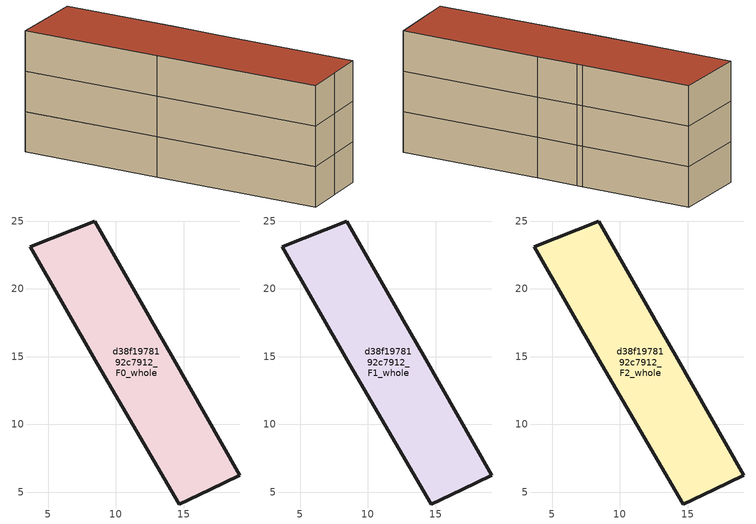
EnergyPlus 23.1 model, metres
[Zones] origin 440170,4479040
d38f1978192c7912_F0_whole
 floor ground (EU_floor_Construction): 12.42,18.03 12.62,17.69 14.13,15.06 19.16,6.26 16.91,5.19 14.67,4.12 8.64,14.49 3.66,23.12 8.42,25.02 z0
 wall outside (EU_wall_Construction): 14.67,4.12 16.91,5.19 19.16,6.26 14.13,15.06 12.62,17.69 12.42,18.03 8.42,25.02 3.66,23.12 8.64,14.49 14.67,4.12 z0:3
d38f1978192c7912_F1_whole
 floor to d38f1978192c7912_F0_whole (EU_floor_Construction): 12.42,18.03 12.62,17.69 14.13,15.06 19.16,6.26 16.91,5.19 14.67,4.12 8.64,14.49 3.66,23.12 8.42,25.02 z3
 wall outside (EU_wall_Construction): 14.67,4.12 16.91,5.19 19.16,6.26 14.13,15.06 12.62,17.69 12.42,18.03 8.42,25.02 3.66,23.12 8.64,14.49 14.67,4.12 z3:6
d38f1978192c7912_F2_whole
 floor to d38f1978192c7912_F1_whole (EU_floor_Construction): 12.42,18.03 12.62,17.69 14.13,15.06 19.16,6.26 16.91,5.19 14.67,4.12 8.64,14.49 3.66,23.12 8.42,25.02 z6
 wall outside (EU_wall_Construction): 14.67,4.12 16.91,5.19 19.16,6.26 14.13,15.06 12.62,17.69 12.42,18.03 8.42,25.02 3.66,23.12 8.64,14.49 14.67,4.12 z6:9
 roof outside (EU_roof_Construction): 19.16,6.26 14.13,15.06 12.62,17.69 12.42,18.03 8.42,25.02 3.66,23.12 8.64,14.49 14.67,4.12 16.91,5.19 z9
[Building]
EU S2 Campaign: North Axis=0; Terrain=City; Solar Distribution=FullExterior
[Site:Location]
Madrid: Latitude=40.5; Longitude=-3.5; Time Zone=1; Elevation=609
[SizingPeriod:WeatherFileDays]
AnnualSizingPeriod: Begin Month=1; Begin Day of Month=1; End Month=12; End Day of Month=31; Day of Week for Start Day=Monday; Use Weather File Daylight Saving Period=No; Use Weather File Rain and Snow Indicators=No
[MATERIAL]
EU_InternalMass_Material: Roughness=MediumRough; Thickness=0.1; Conductivity=1; Density=1800; Specific Heat=900; Thermal Absorptance=0.9; Solar Absorptance=0.7; Visible Absorptance=0.7
[MATERIAL:NOMASS] Roughness=MediumRough; Thermal Absorptance=0.9; Solar Absorptance=0.7; Visible Absorptance=0.7
Name | Thermal Resistance
EU_wall_NoMass | 0.609216
EU_roof_NoMass | 0.513268
EU_floor_NoMass | 0.568163
[CONSTRUCTION]
EU_wall_Construction: EU_wall_NoMass
EU_roof_Construction: EU_roof_NoMass
EU_floor_Construction: EU_floor_NoMass
EU_InternalMass_Construction: EU_InternalMass_Material
[ZONE] Type=1; Multiplier=1; Ceiling Height=autocalculate; Floor Area=autocalculate; Part of Total Floor Area=Yes
Name | Volume
d38f1978192c7912_F0_whole | 328.571
d38f1978192c7912_F1_whole; d38f1978192c7912_F2_whole | 328.573
[INTERNALMASS] Construction=EU_InternalMass_Construction; Surface Area=109.524
Name | Zone or ZoneList
d38f1978192c7912_F0_whole_EU_InternalMass | d38f1978192c7912_F0_whole
d38f1978192c7912_F1_whole_EU_InternalMass | d38f1978192c7912_F1_whole
d38f1978192c7912_F2_whole_EU_InternalMass | d38f1978192c7912_F2_whole
[OTHEREQUIPMENT] Fuel Type=Electricity; Design Level Calculation Method=Watts/Area; Power per Zone Floor Area=1; Fraction Latent=0; Fraction Radiant=0; Fraction Lost=0; Carbon Dioxide Generation Rate=0; EndUse Subcategory=EU_Step8_InternalGains
Name | Zone or ZoneList or Space or SpaceList | Schedule
EU_Step8_InternalGain_d38f1978192c7912_F0_whole_f000 | d38f1978192c7912_F0_whole | EU_Step8_GainSchedule_d38f1978192c7912_F0_whole_f000
EU_Step8_InternalGain_d38f1978192c7912_F1_whole_f000 | d38f1978192c7912_F1_whole | EU_Step8_GainSchedule_d38f1978192c7912_F1_whole_f000
EU_Step8_InternalGain_d38f1978192c7912_F2_whole_f000 | d38f1978192c7912_F2_whole | EU_Step8_GainSchedule_d38f1978192c7912_F2_whole_f000
[ZONEVENTILATION:DESIGNFLOWRATE] Schedule=EU_AlwaysOn; Design Flow Rate Calculation Method=AirChanges/Hour; Air Changes per Hour=0.752966; Ventilation Type=Natural; Fan Pressure Rise=0; Fan Total Efficiency=1; Constant Term Coefficient=1; Temperature Term Coefficient=0; Velocity Term Coefficient=0; Velocity Squared Term Coefficient=0; Minimum Indoor Temperature=-100; Maximum Indoor Temperature=100; Delta Temperature=-100; Minimum Outdoor Temperature=-100; Maximum Outdoor Temperature=100; Maximum Wind Speed=40
Name | Zone or ZoneList or Space or SpaceList
EU_ConstantAir_d38f1978192c7912_F0_whole | d38f1978192c7912_F0_whole
EU_ConstantAir_d38f1978192c7912_F1_whole | d38f1978192c7912_F1_whole
EU_ConstantAir_d38f1978192c7912_F2_whole | d38f1978192c7912_F2_whole
[HVACTEMPLATE:THERMOSTAT] Constant Heating Setpoint=20; Constant Cooling Setpoint=50
EU_HeatOnly_d38f1978192c7912_F0_whole; EU_HeatOnly_d38f1978192c7912_F1_whole; EU_HeatOnly_d38f1978192c7912_F2_whole
[HVACTEMPLATE:ZONE:IDEALLOADSAIRSYSTEM] System Availability Schedule=EU_AlwaysOn; Maximum Heating Supply Air Temperature=50; Minimum Cooling Supply Air Temperature=13; Maximum Heating Supply Air Humidity Ratio=0.0156; Minimum Cooling Supply Air Humidity Ratio=0.0077; Heating Limit=NoLimit; Cooling Limit=NoLimit; Heating Availability Schedule=EU_AlwaysOn; Cooling Availability Schedule=EU_CoolingOff; Dehumidification Control Type=ConstantSensibleHeatRatio; Cooling Sensible Heat Ratio=0.7; Dehumidification Setpoint=60; Humidification Control Type=None; Humidification Setpoint=30; Outdoor Air Method=None; Outdoor Air Flow Rate per Person=0.00944; Outdoor Air Flow Rate per Zone Floor Area=0; Outdoor Air Flow Rate per Zone=0; Demand Controlled Ventilation Type=None; Outdoor Air Economizer Type=NoEconomizer; Heat Recovery Type=None; Sensible Heat Recovery Effectiveness=0.7; Latent Heat Recovery Effectiveness=0.65
Name | Template Thermostat
d38f1978192c7912_F0_whole | EU_HeatOnly_d38f1978192c7912_F0_whole
d38f1978192c7912_F1_whole | EU_HeatOnly_d38f1978192c7912_F1_whole
d38f1978192c7912_F2_whole | EU_HeatOnly_d38f1978192c7912_F2_whole
[SIZING:ZONE] Zone Cooling Design Supply Air Temperature Input Method=SupplyAirTemperature; Zone Cooling Design Supply Air Temperature=13; Zone Heating Design Supply Air Temperature Input Method=SupplyAirTemperature; Zone Heating Design Supply Air Temperature=50; Zone Cooling Design Supply Air Humidity Ratio=0.008; Zone Heating Design Supply Air Humidity Ratio=0.008; Cooling Design Air Flow Method=DesignDay; Cooling Design Air Flow Rate=0; Cooling Minimum Air Flow per Zone Floor Area=0.000762; Cooling Minimum Air Flow=0; Cooling Minimum Air Flow Fraction=0.2; Heating Design Air Flow Method=DesignDay; Heating Design Air Flow Rate=0; Heating Maximum Air Flow per Zone Floor Area=0.002032; Heating Maximum Air Flow=0.141576; Heating Maximum Air Flow Fraction=0.3; Account for Dedicated Outdoor Air System=No; Dedicated Outdoor Air System Control Strategy=NeutralSupplyAir; Dedicated Outdoor Air Low Setpoint Temperature for Design=autosize; Dedicated Outdoor Air High Setpoint Temperature for Design=autosize; Zone Load Sizing Method=Sensible Load Only No Latent Load; Zone Latent Cooling Design Supply Air Humidity Ratio Input Method=HumidityRatioDifference; Zone Cooling Design Supply Air Humidity Ratio Difference=0.005; Zone Latent Heating Design Supply Air Humidity Ratio Input Method=HumidityRatioDifference; Zone Humidification Design Supply Air Humidity Ratio Difference=0.005
d38f1978192c7912_F0_whole; d38f1978192c7912_F1_whole; d38f1978192c7912_F2_whole
[SCHEDULE:CONSTANT]
Name | Hourly Value
EU_AlwaysOn | 1
EU_CoolingOff | 0
[SCHEDULE:FILE] Column Number=1; Rows to Skip at Top=0; Number of Hours of Data=8760; Column Separator=Comma; Interpolate to Timestep=No; Minutes per Item=60; Adjust Schedule for Daylight Savings=Yes
Name | File
EU_Step8_GainSchedule_d38f1978192c7912_F0_whole_f000 | C:\Users\o_iseri\Desktop\OpenUBEM\openubem\outputs\eu_evidence\EU-11\ES-MAD-BERRUGUETE\idfs\d38f1978192c7912\d38f1978192c7912_F0_whole_f000_gain.csv
EU_Step8_GainSchedule_d38f1978192c7912_F1_whole_f000 | C:\Users\o_iseri\Desktop\OpenUBEM\openubem\outputs\eu_evidence\EU-11\ES-MAD-BERRUGUETE\idfs\d38f1978192c7912\d38f1978192c7912_F1_whole_f000_gain.csv
EU_Step8_GainSchedule_d38f1978192c7912_F2_whole_f000 | C:\Users\o_iseri\Desktop\OpenUBEM\openubem\outputs\eu_evidence\EU-11\ES-MAD-BERRUGUETE\idfs\d38f1978192c7912\d38f1978192c7912_F2_whole_f000_gain.csv
